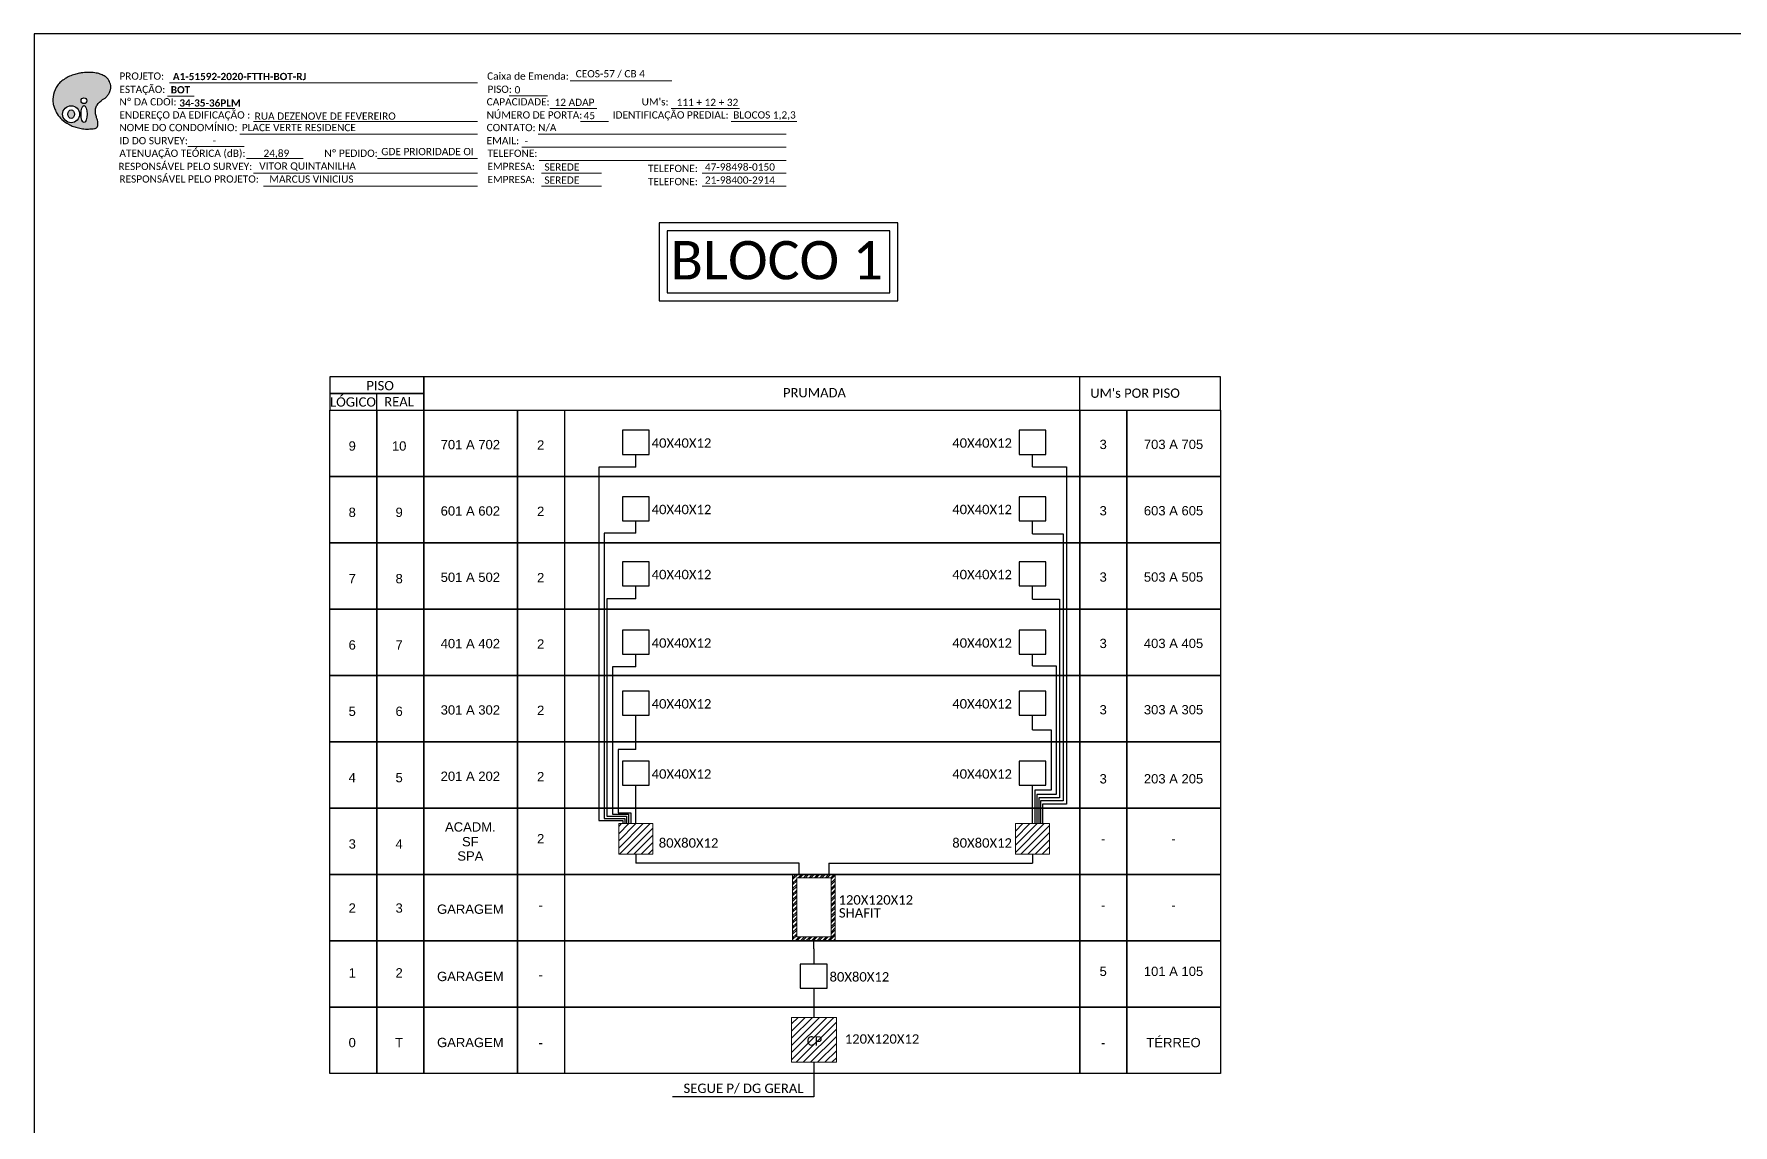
# Model space of a CAD drawing. Header units: inches. Extents: x 12732 to 16384, y 8731 to 9325.
# Drawn here: x 14629.5 to 15048.7, y 9055.6 to 9324.9 of the extents above; entities that cross this region are included whole.
import ezdxf
from ezdxf.enums import TextEntityAlignment as Align

# ---------------------------------------------------------------- set-up
doc = ezdxf.new("R2010")
doc.units = ezdxf.units.IN
doc.header["$MEASUREMENT"] = 0
doc.styles.add('ARIAL', font='arial.ttf')
doc.styles.add('WMF-Calibri0', font='calibri.ttf')
doc.styles.add('WMF-Calibri1', font='calibrib.ttf')

# ---------------------------------------------------------------- blocks, each defined once
blk = doc.blocks.new('OI')
h = blk.add_hatch(color=40)
edge = h.paths.add_edge_path()
edge.add_spline(control_points=[(4.35, -0.67), (3.92, -0.99), (3.26, -1.5), (2.81, -2.59), (2.9, -3.5), (3.06, -4.27), (3.31, -4.85), (3.37, -5.39), (3.4, -5.88), (3.2, -6.4), (2.54, -6.61), (1.65, -6.63), (0.55, -6.67), (-0.56, -6.42), (-1.61, -6.14), (-2.77, -5.61), (-3.92, -4.77), (-4.89, -3.7), (-5.34, -2.65), (-5.6, -1.94), (-5.85, -0.96), (-5.71, 0.47), (-5.1, 2.02), (-4.14, 3.02), (-3.3, 3.61), (-2.37, 4.16), (-1.36, 4.44), (-0.56, 4.7), (0.79, 4.85), (2.24, 4.97), (3.79, 4.57), (4.67, 4.21), (5.44, 3.65), (5.76, 2.99), (6.03, 2.21), (6.01, 1.46), (5.72, 0.64), (5.31, 0.08), (4.88, -0.38), (4.51, -0.55), (4.35, -0.67)], knot_values=[0, 0, 0, 0, 1.60434, 2.417191, 3.427595, 4.282808, 4.776746, 5.304182, 5.888771, 6.258406, 6.858137, 7.79129, 8.986195, 10.124242, 11.187857, 12.242908, 13.953784, 15.414161, 16.515391, 17.349188, 17.675853, 19.552021, 21.515531, 22.568638, 23.63245, 24.621084, 25.782718, 26.745347, 27.142653, 29.870543, 31.004649, 31.921532, 32.709589, 33.801391, 34.042471, 35.192333, 35.971461, 36.628871, 37.254359, 37.836911, 37.836911, 37.836911, 37.836911], degree=3, periodic=0)
h.paths.add_polyline_path([(1.13, -0.87, -1), (-0.04, -0.87, -1)], flags=16)
edge = h.paths.add_edge_path(flags=16)
edge.add_ellipse((0.56, -3.59), major_axis=(-0.02, 1.71), ratio=0.361305, start_angle=0, end_angle=360)
h.paths.add_polyline_path([(-0.36, -3.62, -1), (-3.8, -3.62, -1)], flags=16)
edge = h.paths.add_edge_path(flags=0)
edge.add_ellipse((-2.08, -3.62), major_axis=(0, 0.885), ratio=0.758294, start_angle=0, end_angle=360)
at = {"color": 40}
for centre, radius in [((-2.08, -3.62), 1.72), ((0.54, -0.87), 0.587)]:
    blk.add_circle(centre, radius, dxfattribs=at)
blk.add_ellipse((-2.08, -3.62), major_axis=(0, 0.885), ratio=0.758294, start_param=-3.141592653589792, end_param=3.141592653589792, dxfattribs=at)
blk.add_ellipse((0.56, -3.59), major_axis=(-0.02, 1.71), ratio=0.361305, dxfattribs=at)
at = {"color": 40, "start_tangent": (-0.800898, -0.598801), "end_tangent": (-0.800898, -0.598801)}
blk.add_spline([(4.35, -0.67), (3.2, -1.78), (2.9, -2.54), (2.92, -3.55), (3.12, -4.38), (3.28, -4.85), (3.37, -5.37), (3.35, -5.95), (3.2, -6.29), (2.66, -6.55), (1.73, -6.63), (0.54, -6.62), (-0.58, -6.41), (-1.6, -6.11), (-2.56, -5.67), (-3.95, -4.67), (-4.89, -3.56), (-5.37, -2.56), (-5.64, -1.78), (-5.72, -1.46), (-5.63, 0.42), (-4.84, 2.22), (-4.13, 2.99), (-3.27, 3.62), (-2.4, 4.09), (-1.3, 4.47), (-0.37, 4.72), (0.02, 4.77), (2.75, 4.8), (3.85, 4.53), (4.69, 4.16), (5.31, 3.68), (5.85, 2.73), (5.93, 2.5), (5.94, 1.35), (5.67, 0.62), (5.29, 0.08), (4.84, -0.36), (4.35, -0.67)], degree=3, dxfattribs=at)

msp = doc.modelspace()

# ---------------------------------------------------------------- hatches: boundary and pattern name
at = {"lineweight": 0}
h = msp.add_hatch(dxfattribs=at)
h.set_pattern_fill('ANSI31', color=1, scale=10, style=0)
h.paths.add_polyline_path([(14782.2, 9129.99), (14773.75, 9129.99), (14773.75, 9122.43), (14782.2, 9122.43)])
h.paths.add_polyline_path([(14880.09, 9129.99), (14871.64, 9129.99), (14871.64, 9122.43), (14880.09, 9122.43)])
h = msp.add_hatch()
h.set_pattern_fill('ANSI32', color=3, scale=0.1)
h.set_pattern_definition([(45, (7177.3405, 11449.4195), (-0.67351921, 0.67351921), []), (45, (7177.7895, 11449.4195), (-0.67351921, 0.67351921), [])])
h.paths.add_polyline_path([(14817.68, 9116.63), (14826.18, 9116.63), (14826.18, 9102.06), (14817.68, 9102.06)], flags=16)
h.paths.add_polyline_path([(14816.68, 9117.43), (14827.15, 9117.43), (14827.18, 9101.06), (14816.68, 9101.06)])
h = msp.add_hatch(dxfattribs=at)
h.set_pattern_fill('ANSI31', color=1, scale=10, style=0)
h.set_pattern_definition([(45, (438.2173, 72.841), (-0.88388348, 0.88388348), [])])
h.paths.add_polyline_path([(14816.39, 9082.15), (14816.39, 9071.07), (14827.47, 9071.07), (14827.47, 9082.15)])
h.paths.add_polyline_path([(14819.58, 9074.58), (14824.6, 9074.58), (14824.6, 9078.13), (14819.58, 9078.13)], flags=24)

# ---------------------------------------------------------------- linework, layer by layer
for points in [[(14629.46, 8730.9), (15468.02, 8730.9), (15468.02, 9324.9), (14629.46, 9324.9), (14629.46, 8730.9)], [(14725.63, 9232.03), (14922.3, 9232.03), (14922.3, 9240.25), (14725.63, 9240.25), (14725.63, 9240.25), (14725.63, 9232.03)], [(14887.54, 9232.03), (14887.54, 9240.25)], [(14714.06, 9232.03), (14714.06, 9236.14)], [(14821.93, 9099.04), (14821.93, 9101.06)], [(14821.93, 9071.07), (14821.93, 9062.52), (14787.01, 9062.52)]]:
    msp.add_lwpolyline(points)
at = {"color": 7, "lineweight": 0}
for points in [[(14662.93, 9312.86), (14738.9, 9312.86)], [(14761.74, 9313.35), (14786.87, 9313.35)], [(14662.41, 9309.58), (14668.96, 9309.58)], [(14746.7, 9309.62), (14756.18, 9309.62)], [(14665.07, 9306.51), (14679.02, 9306.51)], [(14756.74, 9306.51), (14768.36, 9306.51)], [(14786.69, 9306.51), (14803.54, 9306.51)], [(14680.23, 9300.16), (14738.9, 9300.16)], [(14683.64, 9303.27), (14738.9, 9303.27)], [(14753.86, 9300.16), (14815.09, 9300.16)], [(14764.33, 9303.27), (14771.27, 9303.27)], [(14801.5, 9303.27), (14817.68, 9303.27)], [(14667.39, 9297.1), (14681.34, 9297.1)], [(14749.82, 9296.92), (14815.09, 9296.92)], [(14681.93, 9294.13), (14695.87, 9294.13)], [(14714.26, 9294.14), (14738.75, 9294.14)], [(14714.76, 9294.14), (14738.91, 9294.14)], [(14754.11, 9293.69), (14815.09, 9293.69)], [(14683.64, 9290.58), (14738.9, 9290.58)], [(14686.13, 9287.34), (14738.9, 9287.34)], [(14754.72, 9290.58), (14769.51, 9290.58)], [(14754.72, 9287.34), (14769.51, 9287.34)], [(14794.32, 9290.58), (14815.09, 9290.58)], [(14794.32, 9287.34), (14815.09, 9287.34)]]:
    msp.add_lwpolyline(points, dxfattribs=at)
for points in [[(14842.64, 9278.27), (14783.71, 9278.27), (14783.71, 9259.01), (14842.64, 9259.01)], [(14840.64, 9276.27), (14785.71, 9276.27), (14785.71, 9261.01), (14840.64, 9261.01)], [(14702.48, 9236.14), (14725.63, 9236.14), (14725.63, 9240.25), (14702.48, 9240.25)], [(14702.48, 9232.03), (14725.63, 9232.03), (14725.63, 9236.14), (14702.48, 9236.14)], [(14702.48, 9232.03), (14714.06, 9232.03), (14714.06, 9215.66), (14702.48, 9215.66)], [(14714.06, 9232.03), (14725.63, 9232.03), (14725.63, 9215.66), (14714.06, 9215.66)], [(14725.63, 9232.03), (14887.58, 9232.03), (14887.58, 9215.66), (14725.63, 9215.66)], [(14725.63, 9232.03), (14748.77, 9232.03), (14748.77, 9215.66), (14725.63, 9215.66)], [(14748.77, 9232.03), (14760.35, 9232.03), (14760.35, 9215.66), (14748.77, 9215.66)], [(14887.58, 9232.03), (14899.15, 9232.03), (14899.15, 9215.66), (14887.58, 9215.66)], [(14899.15, 9232.03), (14922.3, 9232.03), (14922.3, 9215.66), (14899.15, 9215.66)], [(14781.29, 9227.07), (14774.66, 9227.07), (14774.66, 9221.14), (14781.29, 9221.14)], [(14879.18, 9227.07), (14872.56, 9227.07), (14872.56, 9221.14), (14879.18, 9221.14)], [(14702.48, 9215.66), (14714.06, 9215.66), (14714.06, 9199.29), (14702.48, 9199.29)], [(14714.06, 9215.66), (14725.63, 9215.66), (14725.63, 9199.29), (14714.06, 9199.29)], [(14725.63, 9215.66), (14887.58, 9215.66), (14887.58, 9199.29), (14725.63, 9199.29)], [(14725.63, 9215.66), (14748.77, 9215.66), (14748.77, 9199.29), (14725.63, 9199.29)], [(14748.77, 9215.66), (14760.35, 9215.66), (14760.35, 9199.29), (14748.77, 9199.29)], [(14887.58, 9215.66), (14899.15, 9215.66), (14899.15, 9199.29), (14887.58, 9199.29)], [(14899.15, 9215.66), (14922.3, 9215.66), (14922.3, 9199.29), (14899.15, 9199.29)], [(14781.29, 9210.67), (14774.66, 9210.67), (14774.66, 9204.73), (14781.29, 9204.73)], [(14879.18, 9210.67), (14872.56, 9210.67), (14872.56, 9204.73), (14879.18, 9204.73)], [(14702.48, 9199.29), (14714.06, 9199.29), (14714.06, 9182.91), (14702.48, 9182.91)], [(14714.06, 9199.29), (14725.63, 9199.29), (14725.63, 9182.91), (14714.06, 9182.91)], [(14725.63, 9199.29), (14887.58, 9199.29), (14887.58, 9182.91), (14725.63, 9182.91)], [(14725.63, 9199.29), (14748.77, 9199.29), (14748.77, 9182.91), (14725.63, 9182.91)], [(14748.77, 9199.29), (14760.35, 9199.29), (14760.35, 9182.91), (14748.77, 9182.91)], [(14887.58, 9199.29), (14899.15, 9199.29), (14899.15, 9182.91), (14887.58, 9182.91)], [(14899.15, 9199.29), (14922.3, 9199.29), (14922.3, 9182.91), (14899.15, 9182.91)], [(14781.29, 9194.61), (14774.66, 9194.61), (14774.66, 9188.68), (14781.29, 9188.68)], [(14879.18, 9194.61), (14872.56, 9194.61), (14872.56, 9188.68), (14879.18, 9188.68)], [(14702.48, 9182.91), (14714.06, 9182.91), (14714.06, 9166.54), (14702.48, 9166.54)], [(14714.06, 9182.91), (14725.63, 9182.91), (14725.63, 9166.54), (14714.06, 9166.54)], [(14725.63, 9182.91), (14887.58, 9182.91), (14887.58, 9166.54), (14725.63, 9166.54)], [(14725.63, 9182.91), (14748.77, 9182.91), (14748.77, 9166.54), (14725.63, 9166.54)], [(14748.77, 9182.91), (14760.35, 9182.91), (14760.35, 9166.54), (14748.77, 9166.54)], [(14887.58, 9182.91), (14899.15, 9182.91), (14899.15, 9166.54), (14887.58, 9166.54)], [(14899.15, 9182.91), (14922.3, 9182.91), (14922.3, 9166.54), (14899.15, 9166.54)], [(14781.29, 9177.71), (14774.66, 9177.71), (14774.66, 9171.78), (14781.29, 9171.78)], [(14879.18, 9177.71), (14872.56, 9177.71), (14872.56, 9171.78), (14879.18, 9171.78)], [(14702.48, 9166.54), (14714.06, 9166.54), (14714.06, 9150.17), (14702.48, 9150.17)], [(14714.06, 9166.54), (14725.63, 9166.54), (14725.63, 9150.17), (14714.06, 9150.17)], [(14725.63, 9166.54), (14887.58, 9166.54), (14887.58, 9150.17), (14725.63, 9150.17)], [(14725.63, 9166.54), (14748.77, 9166.54), (14748.77, 9150.17), (14725.63, 9150.17)], [(14748.77, 9166.54), (14760.35, 9166.54), (14760.35, 9150.17), (14748.77, 9150.17)], [(14887.58, 9166.54), (14899.15, 9166.54), (14899.15, 9150.17), (14887.58, 9150.17)], [(14899.15, 9166.54), (14922.3, 9166.54), (14922.3, 9150.17), (14899.15, 9150.17)], [(14781.29, 9162.7), (14774.66, 9162.7), (14774.66, 9156.77), (14781.29, 9156.77)], [(14879.18, 9162.7), (14872.56, 9162.7), (14872.56, 9156.77), (14879.18, 9156.77)], [(14702.48, 9150.17), (14714.06, 9150.17), (14714.06, 9133.8), (14702.48, 9133.8)], [(14714.06, 9150.17), (14725.63, 9150.17), (14725.63, 9133.8), (14714.06, 9133.8)], [(14725.63, 9150.17), (14887.58, 9150.17), (14887.58, 9133.8), (14725.63, 9133.8)], [(14725.63, 9150.17), (14748.77, 9150.17), (14748.77, 9133.8), (14725.63, 9133.8)], [(14748.77, 9150.17), (14760.35, 9150.17), (14760.35, 9133.8), (14748.77, 9133.8)], [(14887.58, 9150.17), (14899.15, 9150.17), (14899.15, 9133.8), (14887.58, 9133.8)], [(14899.15, 9150.17), (14922.3, 9150.17), (14922.3, 9133.8), (14899.15, 9133.8)], [(14781.29, 9145.39), (14774.66, 9145.39), (14774.66, 9139.46), (14781.29, 9139.46)], [(14879.18, 9145.39), (14872.56, 9145.39), (14872.56, 9139.46), (14879.18, 9139.46)], [(14702.48, 9133.8), (14714.06, 9133.8), (14714.06, 9117.43), (14702.48, 9117.43)], [(14714.06, 9133.8), (14725.63, 9133.8), (14725.63, 9117.43), (14714.06, 9117.43)], [(14725.63, 9133.8), (14887.58, 9133.8), (14887.58, 9117.43), (14725.63, 9117.43)], [(14725.63, 9133.8), (14748.77, 9133.8), (14748.77, 9117.43), (14725.63, 9117.43)], [(14748.77, 9133.8), (14760.35, 9133.8), (14760.35, 9117.43), (14748.77, 9117.43)], [(14887.58, 9133.8), (14899.15, 9133.8), (14899.15, 9117.43), (14887.58, 9117.43)], [(14899.15, 9133.8), (14922.3, 9133.8), (14922.3, 9117.43), (14899.15, 9117.43)], [(14702.48, 9117.43), (14714.06, 9117.43), (14714.06, 9101.06), (14702.48, 9101.06)], [(14714.06, 9117.43), (14725.63, 9117.43), (14725.63, 9101.06), (14714.06, 9101.06)], [(14725.63, 9117.43), (14887.58, 9117.43), (14887.58, 9101.06), (14725.63, 9101.06)], [(14725.63, 9117.43), (14748.77, 9117.43), (14748.77, 9101.06), (14725.63, 9101.06)], [(14748.77, 9117.43), (14760.35, 9117.43), (14760.35, 9101.06), (14748.77, 9101.06)], [(14887.58, 9117.43), (14899.15, 9117.43), (14899.15, 9101.06), (14887.58, 9101.06)], [(14899.15, 9117.43), (14922.3, 9117.43), (14922.3, 9101.06), (14899.15, 9101.06)], [(14702.48, 9101.06), (14714.06, 9101.06), (14714.06, 9084.68), (14702.48, 9084.68)], [(14714.06, 9101.06), (14725.63, 9101.06), (14725.63, 9084.68), (14714.06, 9084.68)], [(14725.63, 9101.06), (14887.58, 9101.06), (14887.58, 9084.68), (14725.63, 9084.68)], [(14725.63, 9101.06), (14748.77, 9101.06), (14748.77, 9084.68), (14725.63, 9084.68)], [(14748.77, 9101.06), (14760.35, 9101.06), (14760.35, 9084.68), (14748.77, 9084.68)], [(14887.58, 9101.06), (14899.15, 9101.06), (14899.15, 9084.68), (14887.58, 9084.68)], [(14899.15, 9101.06), (14922.3, 9101.06), (14922.3, 9084.68), (14899.15, 9084.68)], [(14825.18, 9095.31), (14818.55, 9095.31), (14818.55, 9089.38), (14825.18, 9089.38)], [(14702.48, 9084.68), (14714.06, 9084.68), (14714.06, 9068.31), (14702.48, 9068.31)], [(14714.06, 9084.68), (14725.63, 9084.68), (14725.63, 9068.31), (14714.06, 9068.31)], [(14725.63, 9084.68), (14887.58, 9084.68), (14887.58, 9068.31), (14725.63, 9068.31)], [(14725.63, 9084.68), (14748.77, 9084.68), (14748.77, 9068.31), (14725.63, 9068.31)], [(14748.77, 9084.68), (14760.35, 9084.68), (14760.35, 9068.31), (14748.77, 9068.31)], [(14887.58, 9084.68), (14899.15, 9084.68), (14899.15, 9068.31), (14887.58, 9068.31)], [(14899.15, 9084.68), (14922.3, 9084.68), (14922.3, 9068.31), (14899.15, 9068.31)]]:
    msp.add_lwpolyline(points, close=True)
at = {"color": 3}
for points in [[(14777.97, 9217.99), (14777.97, 9221.14)], [(14875.87, 9218.07), (14875.87, 9221.14)], [(14777.97, 9217.99), (14768.88, 9217.99), (14768.88, 9130.75), (14774.78, 9130.75), (14774.78, 9129.99)], [(14875.87, 9218.07), (14884.29, 9218.07), (14884.29, 9134.75), (14878.31, 9134.75), (14878.31, 9129.99)], [(14777.97, 9201.65), (14777.97, 9204.73)], [(14875.87, 9201.54), (14875.87, 9204.73)], [(14777.97, 9201.65), (14770.16, 9201.65), (14770.16, 9131.22), (14775.23, 9131.22), (14775.23, 9129.99)], [(14875.87, 9201.54), (14883.41, 9201.54), (14883.41, 9135.63), (14877.87, 9135.63), (14877.87, 9129.99)], [(14777.97, 9185.51), (14777.97, 9188.68)], [(14875.87, 9185.42), (14875.87, 9188.68)], [(14777.97, 9185.51), (14770.83, 9185.51), (14770.83, 9131.85), (14775.71, 9131.85), (14775.71, 9129.99)], [(14875.87, 9185.42), (14882.51, 9185.42), (14882.51, 9136.37), (14877.45, 9136.37), (14877.45, 9129.99)], [(14777.97, 9168.68), (14777.97, 9171.78)], [(14875.87, 9168.93), (14875.87, 9171.78)], [(14777.97, 9168.68), (14772.22, 9168.68), (14772.22, 9132.31), (14776.17, 9132.31), (14776.17, 9129.99)], [(14875.87, 9168.93), (14881.71, 9168.93), (14881.71, 9137.17), (14876.97, 9137.17), (14876.97, 9129.99)], [(14777.97, 9148.29), (14777.97, 9156.77)], [(14875.87, 9153.1), (14875.87, 9156.77)], [(14875.87, 9153.1), (14880.5, 9153.1), (14880.5, 9138.24), (14876.48, 9138.24), (14876.48, 9129.99)], [(14777.97, 9148.29), (14773.64, 9148.29), (14773.64, 9132.61), (14776.77, 9132.61), (14776.77, 9129.99)], [(14777.97, 9129.99), (14777.97, 9139.46)], [(14875.87, 9129.99), (14875.87, 9139.46)], [(14777.97, 9122.43), (14777.97, 9120.2)], [(14818.29, 9117.43), (14818.29, 9120.2), (14777.97, 9120.2)], [(14818.29, 9117.43), (14818.29, 9120.2)], [(14825.63, 9120.2), (14875.87, 9120.2)], [(14825.66, 9117.43), (14825.66, 9120.19)], [(14875.87, 9122.43), (14875.87, 9120.2)], [(14821.93, 9099.04), (14821.93, 9095.31)], [(14821.93, 9089.38), (14821.93, 9082.15)]]:
    msp.add_lwpolyline(points, dxfattribs=at)
at = {"color": 1, "lineweight": 0}
for points in [[(14782.2, 9129.99), (14773.75, 9129.99), (14773.75, 9122.43), (14782.2, 9122.43)], [(14880.09, 9129.99), (14871.64, 9129.99), (14871.64, 9122.43), (14880.09, 9122.43)], [(14816.39, 9082.15), (14827.47, 9082.15), (14827.47, 9071.07), (14816.39, 9071.07)]]:
    msp.add_lwpolyline(points, close=True, dxfattribs=at)
at = {"color": 2, "lineweight": 0}
for points in [[(14816.68, 9117.43), (14827.15, 9117.43), (14827.18, 9101.06), (14816.68, 9101.06)], [(14817.68, 9116.63), (14826.18, 9116.63), (14826.18, 9102.06), (14817.68, 9102.06)]]:
    msp.add_lwpolyline(points, close=True, dxfattribs=at)

# ---------------------------------------------------------------- block references
at = {"color": 7, "xscale": 1.213923925163966, "yscale": 1.213923925163726, "zscale": 1.213923925163967, "rotation": 0.1532896023734424}
msp.add_blockref('OI', (14641.12, 9309.49), dxfattribs=at)

# ---------------------------------------------------------------- texts
at = {"color": 7, "lineweight": 0, "style": 'WMF-Calibri0'}
for s, height, p in [('ESTAÇÃO:', 1.793, (14650.53, 9310.33)), ('PROJETO:', 1.793, (14650.53, 9313.61)), ('Caixa de Emenda:', 1.7927, (14741.28, 9313.61)), ('Nº DA CDOI:', 1.7927, (14650.53, 9307.26)), ('CAPACIDADE:', 1.7927, (14741.17, 9307.26)), ('PISO:', 1.793, (14741.35, 9310.37)), ("UM's:", 1.793, (14779.42, 9307.26)), ('ENDEREÇO DA EDIFICAÇÃO :', 1.7927, (14650.53, 9304.02)), ('NÚMERO DE PORTA:', 1.7927, (14741.17, 9304.02)), ('IDENTIFICAÇÃO PREDIAL:', 1.7927, (14772.26, 9304.02)), ('BLOCOS 1,2,3', 1.7927, (14802, 9304.02)), ('NOME DO CONDOMÍNIO:', 1.7927, (14650.53, 9300.91)), ('PLACE VERTE RESIDENCE', 1.7927, (14680.74, 9300.91)), ('CONTATO: N/A', 1.7927, (14741.17, 9300.91)), ('ATENUAÇÃO TEÓRICA (dB):', 1.7927, (14650.53, 9294.56)), ('ID DO SURVEY:', 1.7927, (14650.53, 9297.67)), ('24,89', 1.793, (14686.09, 9294.56)), ('Nº PEDIDO:', 1.793, (14701.11, 9294.57)), ('EMAIL:', 1.793, (14741.17, 9297.67)), ('TELEFONE:', 1.793, (14741.36, 9294.56)), ('RESPONSÁVEL PELO SURVEY:', 1.7927, (14650.28, 9291.32)), ('EMPRESA:', 1.793, (14741.36, 9291.32)), ('TELEFONE:', 1.793, (14780.96, 9290.82)), ('RESPONSÁVEL PELO PROJETO:', 1.7927, (14650.53, 9288.21)), ('EMPRESA:', 1.793, (14741.36, 9288.09)), ('TELEFONE:', 1.793, (14780.96, 9287.58))]:
    msp.add_text(s, height=height, dxfattribs=at).set_placement(p)
at = {"color": 7, "linetype": 'Continuous'}
for s, height, style, p in [('A1-51592-2020-FTTH-BOT-RJ', 1.7927, 'WMF-Calibri1', (14663.72, 9313.51)), ('CEOS-57 / CB 4', 1.7927, 'WMF-Calibri0', (14763.14, 9314.19)), ('BOT', 1.793, 'WMF-Calibri1', (14663.21, 9310.23)), ('0', 1.79, 'WMF-Calibri0', (14748.05, 9310.22)), ('12 ADAP', 1.793, 'WMF-Calibri0', (14757.92, 9307.13)), ('111 + 12 + 32', 1.7927, 'WMF-Calibri0', (14788.04, 9307.11)), ('RUA DEZENOVE DE FEVEREIRO', 1.7927, 'WMF-Calibri0', (14683.91, 9303.73)), ('45', 1.793, 'WMF-Calibri0', (14765.08, 9303.87)), ('-', 1.79, 'WMF-Calibri0', (14673.53, 9297.71)), ('-', 1.79, 'WMF-Calibri0', (14750.52, 9297.52)), ('VITOR QUINTANILHA', 1.7927, 'WMF-Calibri0', (14685.04, 9291.42)), ('SEREDE', 1.793, 'WMF-Calibri0', (14755.42, 9291.17)), ('47-98498-0150', 1.7927, 'WMF-Calibri0', (14795.02, 9291.17)), ('MARCUS VINICIUS', 1.7927, 'WMF-Calibri0', (14687.53, 9288.18)), ('SEREDE', 1.793, 'WMF-Calibri0', (14755.42, 9287.94)), ('21-98400-2914', 1.7927, 'WMF-Calibri0', (14795.02, 9287.94))]:
    msp.add_text(s, height=height, dxfattribs=dict(at, style=style)).set_placement(p)
at = {"color": 7, "linetype": 'Continuous', "style": 'WMF-Calibri1'}
msp.add_text('34-35-36PLM', height=1.7927, dxfattribs=at).set_placement((14672.91, 9306.97), align=Align.CENTER)
at = {"color": 7, "style": 'WMF-Calibri0'}
msp.add_text('GDE PRIORIDADE OI', height=1.7927, dxfattribs=at).set_placement((14715.16, 9294.98))
at = {"color": 7, "linetype": 'Continuous', "lineweight": 0, "style": 'WMF-Calibri0'}
msp.add_text('BLOCO 1', height=9.472, dxfattribs=at).set_placement((14812.73, 9269.06), align=Align.MIDDLE_CENTER)
at = {"style": 'WMF-Calibri0'}
for s, height, p in [('     PISO', 2.3, (14707.45, 9236.95)), ('PRUMADA', 2.3, (14814.3, 9235.21)), ("UM's POR PISO", 2.3, (14890.11, 9235.09)), ('  LÓGICO', 2.3, (14700.9, 9232.92)), ('    REAL', 2.3, (14712.66, 9232.98)), ('40X40X12', 2.317, (14781.88, 9222.77)), ('40X40X12', 2.317, (14856.06, 9222.77)), ('40X40X12', 2.317, (14781.88, 9206.37)), ('40X40X12', 2.317, (14856.06, 9206.37)), ('40X40X12', 2.317, (14781.88, 9190.31)), ('40X40X12', 2.317, (14856.06, 9190.31)), ('40X40X12', 2.317, (14781.88, 9173.41)), ('40X40X12', 2.317, (14856.06, 9173.41)), ('40X40X12', 2.317, (14781.88, 9158.4)), ('40X40X12', 2.317, (14856.06, 9158.4)), ('40X40X12', 2.317, (14781.88, 9141.09)), ('40X40X12', 2.317, (14856.06, 9141.09)), ('80X80X12', 2.317, (14783.63, 9124.06)), ('80X80X12', 2.317, (14856.06, 9124.06)), ('120X120X12', 2.317, (14828, 9110)), ('SHAFIT', 2.317, (14828.09, 9106.8)), ('80X80X12', 2.317, (14825.78, 9091.01)), ('CP', 2.317, (14820.17, 9075.2)), ('120X120X12', 2.317, (14829.54, 9075.67)), ('SEGUE P/ DG GERAL', 2.317, (14789.74, 9063.5))]:
    msp.add_text(s, height=height, dxfattribs=at).set_placement(p)
at = {"style": 'ARIAL'}
for s, p in [('9', (14707.99, 9223.2)), ('10', (14719.57, 9223.2)), ('701 A 702', (14737.14, 9223.54)), ('2', (14754.5, 9223.45)), ('3', (14893.31, 9223.59)), ('703 A 705', (14910.67, 9223.59)), ('8', (14707.99, 9206.83)), ('9', (14719.57, 9206.83)), ('601 A 602', (14737.14, 9207.17)), ('2', (14754.5, 9207.08)), ('3', (14893.31, 9207.22)), ('603 A 605', (14910.67, 9207.22)), ('7', (14707.99, 9190.46)), ('8', (14719.57, 9190.46)), ('501 A 502', (14737.14, 9190.8)), ('2', (14754.5, 9190.71)), ('3', (14893.31, 9190.85)), ('503 A 505', (14910.67, 9190.85)), ('6', (14707.99, 9174.09)), ('7', (14719.57, 9174.09)), ('401 A 402', (14737.14, 9174.43)), ('2', (14754.5, 9174.33)), ('3', (14893.31, 9174.47)), ('403 A 405', (14910.67, 9174.47)), ('5', (14707.99, 9157.72)), ('6', (14719.57, 9157.72)), ('301 A 302', (14737.14, 9158.05)), ('2', (14754.5, 9157.96)), ('3', (14893.31, 9158.1)), ('303 A 305', (14910.67, 9158.1)), ('4', (14707.99, 9141.35)), ('5', (14719.57, 9141.35)), ('201 A 202', (14737.14, 9141.68)), ('2', (14754.5, 9141.59)), ('3', (14893.31, 9141.05)), ('203 A 205', (14910.67, 9141.05)), ('ACADM.', (14737.14, 9129.17)), ('3', (14707.99, 9124.97)), ('4', (14719.57, 9124.97)), ('SF', (14737.14, 9125.53)), ('2', (14754.5, 9126.27)), ('-', (14893.31, 9126.27)), ('-', (14910.67, 9126.27)), ('SPA', (14737.14, 9122)), ('2', (14707.99, 9109.15)), ('3', (14719.57, 9109.15)), ('GARAGEM', (14737.14, 9108.87)), ('-', (14754.5, 9109.9)), ('-', (14893.31, 9109.9)), ('-', (14910.67, 9109.9)), ('1', (14707.99, 9093.15)), ('2', (14719.57, 9093.15)), ('5', (14893.31, 9093.53)), ('101 A 105', (14910.67, 9093.53)), ('GARAGEM', (14737.14, 9092.26)), ('-', (14754.5, 9092.69)), ('TÉRREO', (14910.67, 9075.94)), ('0', (14707.99, 9075.94)), ('T', (14719.57, 9075.94)), ('GARAGEM', (14737.14, 9075.96)), ('-', (14754.5, 9075.94)), ('-', (14893.31, 9075.94))]:
    msp.add_text(s, height=2.3, dxfattribs=at).set_placement(p, align=Align.MIDDLE_CENTER)

doc.saveas('drawing.dxf')
